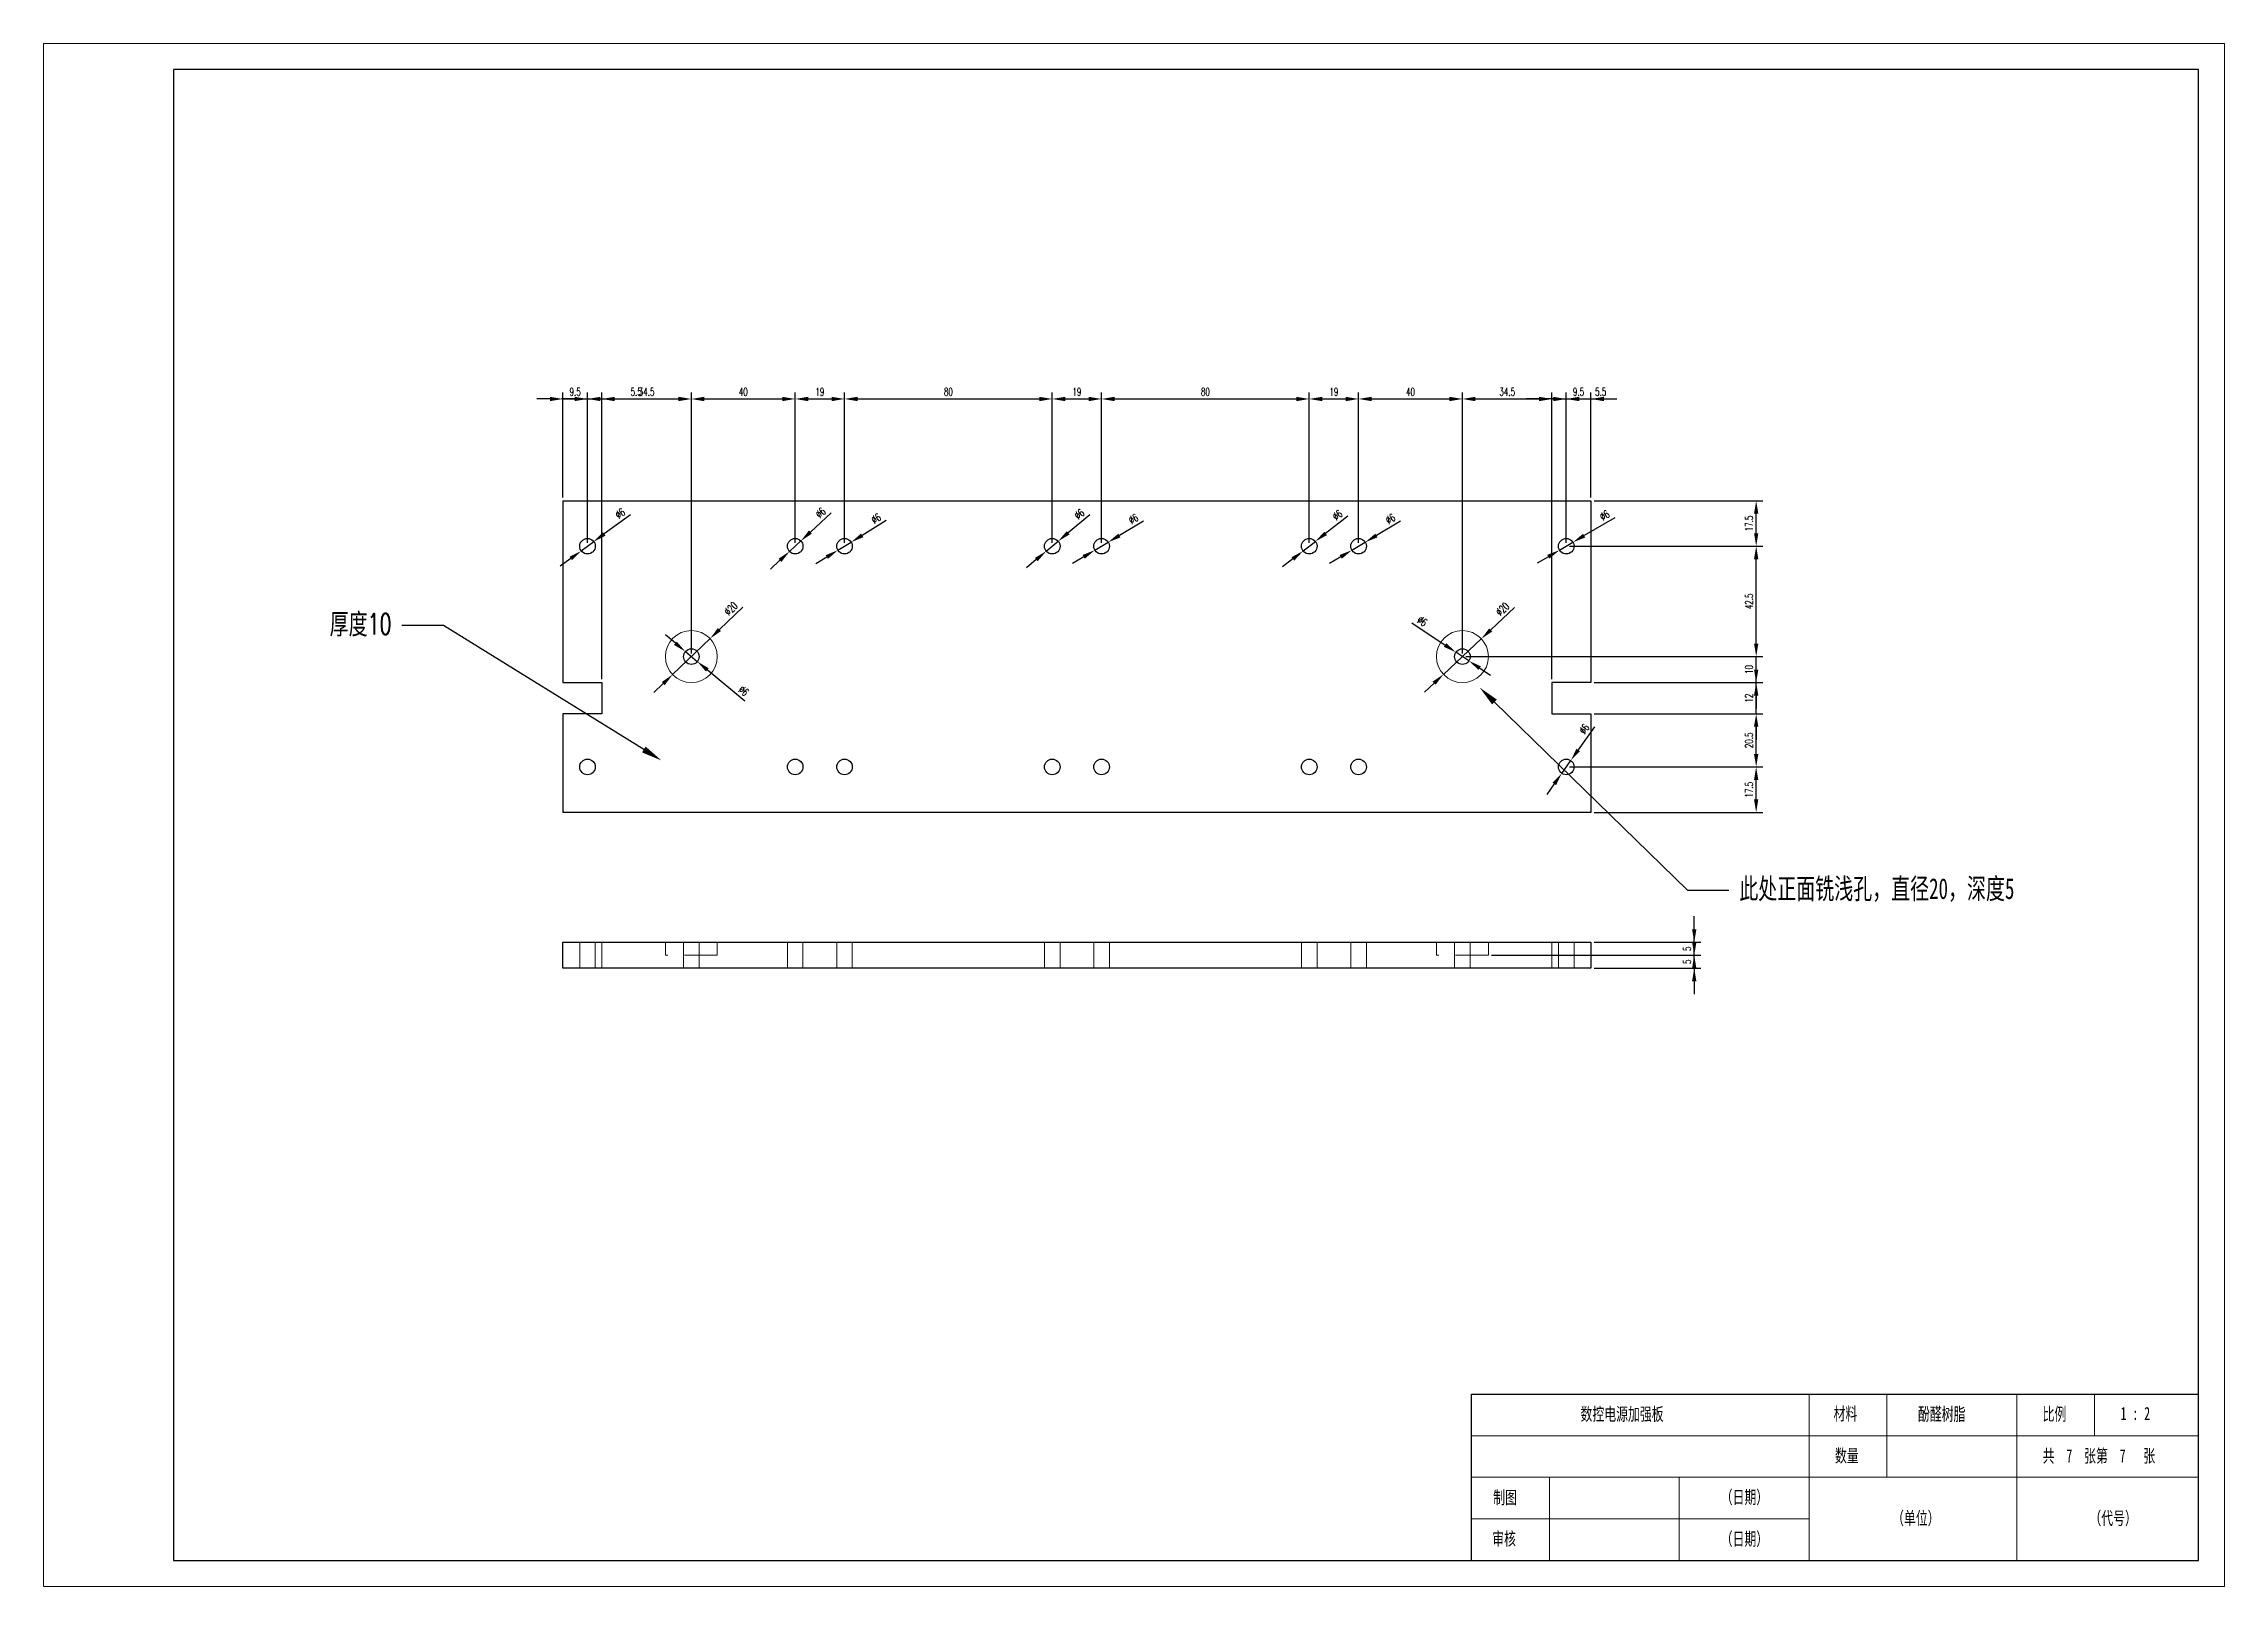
# Model space of a CAD drawing. Header units: millimetres. Extents: x 0 to 420, y 0 to 297.
import ezdxf
from ezdxf import colors
from ezdxf.entities.mleader import LeaderData, LeaderLine
from ezdxf.math import Vec2, Vec3

# ---------------------------------------------------------------- set-up
doc = ezdxf.new("R2010")
doc.units = ezdxf.units.MM
doc.header["$PDMODE"] = 35
doc.linetypes.add('HIDDEN', pattern=[9.525, 6.35, -3.175])
for name, color, linetype, lineweight in [('BZ', 4, 'Continuous', 15), ('CSX', 7, 'Continuous', 30), ('XSX', 7, 'Continuous', 15), ('XXX', 7, 'HIDDEN', 15)]:
    doc.layers.add(name, color=color, linetype=linetype, lineweight=lineweight)
doc.layers.add('WZ', color=6, linetype='Continuous')
doc.styles.get("Standard").update_dxf_attribs({"font": 'txt.shx', "width": 0.67})
doc.styles.add('长仿宋', font='simfang.ttf', dxfattribs={"width": 0.67})
doc.dimstyles.new('ISO-25', dxfattribs={"dimtxt": 1.5, "dimasz": 2.5, "dimexe": 1.25, "dimexo": 0.625, "dimtad": 1, "dimlfac": 2, "dimdsep": 46, "dimtxsty": 'Standard', "dimcen": 2.5, "dimadec": 0, "dimazin": 0, "dimtfac": 1, "dimtmove": 0, "dimatfit": 3, "dimfxl": 1, "dimarcsym": 0})

# ---------------------------------------------------------------- blocks, each defined once
blk = doc.blocks.new('*D34')
at = {"layer": 'BZ', "color": 0, "lineweight": -2, "transparency": 16777216}
for p, q in [((97.5, 228.59), (95, 228.59)), ((100, 209.62), (100, 229.84)), ((100, 228.59), (104.75, 228.59)), ((104.75, 200.88), (104.75, 229.84)), ((107.25, 228.59), (109.75, 228.59))]:
    blk.add_line(p, q, dxfattribs=at)
at = {"layer": 'BZ', "color": 0, "transparency": 16777216}
for points in [[(97.5, 229.01), (97.5, 228.17), (100, 228.59)], [(107.25, 229.01), (107.25, 228.17), (104.75, 228.59)]]:
    blk.add_solid(points, dxfattribs=at)
at = {"layer": 'Defpoints', "color": 0, "transparency": 16777216}
for p in [(104.75, 228.59), (100, 209), (104.75, 200.25)]:
    blk.add_point(p, dxfattribs=at)
at = {"layer": 'BZ', "color": 0, "transparency": 16777216, "insert": (102.38, 229.97), "char_height": 1.5, "attachment_point": 5}
blk.add_mtext('9.5', dxfattribs=at)
blk = doc.blocks.new('*D35')
at = {"layer": 'BZ', "color": 0, "lineweight": -2, "transparency": 16777216}
for p, q in [((102.25, 228.59), (99.75, 228.59)), ((104.75, 200.88), (104.75, 229.84)), ((104.75, 228.59), (107.5, 228.59)), ((107.5, 174.62), (107.5, 229.84)), ((110, 228.59), (115.76, 228.59))]:
    blk.add_line(p, q, dxfattribs=at)
at = {"layer": 'BZ', "color": 0, "transparency": 16777216}
for points in [[(102.25, 229.01), (102.25, 228.17), (104.75, 228.59)], [(110, 229.01), (110, 228.17), (107.5, 228.59)]]:
    blk.add_solid(points, dxfattribs=at)
at = {"layer": 'Defpoints', "color": 0, "transparency": 16777216}
for p in [(107.5, 228.59), (104.75, 200.25), (107.5, 174)]:
    blk.add_point(p, dxfattribs=at)
at = {"layer": 'BZ', "color": 0, "transparency": 16777216, "insert": (114.13, 229.97), "char_height": 1.5, "attachment_point": 5}
blk.add_mtext('5.5', dxfattribs=at)
blk = doc.blocks.new('*D36')
at = {"layer": 'BZ', "color": 0, "lineweight": -2, "transparency": 16777216}
for p, q in [((107.5, 174.62), (107.5, 229.84)), ((110, 228.59), (122.25, 228.59)), ((124.75, 179.62), (124.75, 229.84))]:
    blk.add_line(p, q, dxfattribs=at)
at = {"layer": 'BZ', "color": 0, "transparency": 16777216}
for points in [[(110, 229.01), (110, 228.17), (107.5, 228.59)], [(122.25, 229.01), (122.25, 228.17), (124.75, 228.59)]]:
    blk.add_solid(points, dxfattribs=at)
at = {"layer": 'Defpoints', "color": 0, "transparency": 16777216}
for p in [(124.75, 228.59), (124.75, 179), (107.5, 174)]:
    blk.add_point(p, dxfattribs=at)
at = {"layer": 'BZ', "color": 0, "transparency": 16777216, "insert": (116.12, 229.97), "char_height": 1.5, "attachment_point": 5}
blk.add_mtext('34.5', dxfattribs=at)
blk = doc.blocks.new('*D37')
at = {"layer": 'BZ', "color": 0, "lineweight": -2, "transparency": 16777216}
for p, q in [((124.75, 179.62), (124.75, 229.84)), ((127.25, 228.59), (142.25, 228.59)), ((144.75, 200.88), (144.75, 229.84))]:
    blk.add_line(p, q, dxfattribs=at)
at = {"layer": 'BZ', "color": 0, "transparency": 16777216}
for points in [[(127.25, 229.01), (127.25, 228.17), (124.75, 228.59)], [(142.25, 229.01), (142.25, 228.17), (144.75, 228.59)]]:
    blk.add_solid(points, dxfattribs=at)
at = {"layer": 'Defpoints', "color": 0, "transparency": 16777216}
for p in [(144.75, 228.59), (144.75, 200.25), (124.75, 179)]:
    blk.add_point(p, dxfattribs=at)
at = {"layer": 'BZ', "color": 0, "transparency": 16777216, "insert": (134.75, 229.97), "char_height": 1.5, "attachment_point": 5}
blk.add_mtext('40', dxfattribs=at)
blk = doc.blocks.new('*D38')
at = {"layer": 'BZ', "color": 0, "lineweight": -2, "transparency": 16777216}
for p, q in [((144.75, 200.88), (144.75, 229.84)), ((147.25, 228.59), (151.75, 228.59)), ((154.25, 200.88), (154.25, 229.84))]:
    blk.add_line(p, q, dxfattribs=at)
at = {"layer": 'BZ', "color": 0, "transparency": 16777216}
for points in [[(147.25, 229.01), (147.25, 228.17), (144.75, 228.59)], [(151.75, 229.01), (151.75, 228.17), (154.25, 228.59)]]:
    blk.add_solid(points, dxfattribs=at)
at = {"layer": 'Defpoints', "color": 0, "transparency": 16777216}
for p in [(154.25, 228.59), (144.75, 200.25), (154.25, 200.25)]:
    blk.add_point(p, dxfattribs=at)
at = {"layer": 'BZ', "color": 0, "transparency": 16777216, "insert": (149.5, 229.97), "char_height": 1.5, "attachment_point": 5}
blk.add_mtext('19', dxfattribs=at)
blk = doc.blocks.new('*D39')
at = {"layer": 'BZ', "color": 0, "lineweight": -2, "transparency": 16777216}
for p, q in [((154.25, 200.88), (154.25, 229.84)), ((156.75, 228.59), (191.75, 228.59)), ((194.25, 200.88), (194.25, 229.84))]:
    blk.add_line(p, q, dxfattribs=at)
at = {"layer": 'BZ', "color": 0, "transparency": 16777216}
for points in [[(156.75, 229.01), (156.75, 228.17), (154.25, 228.59)], [(191.75, 229.01), (191.75, 228.17), (194.25, 228.59)]]:
    blk.add_solid(points, dxfattribs=at)
at = {"layer": 'Defpoints', "color": 0, "transparency": 16777216}
for p in [(194.25, 228.59), (154.25, 200.25), (194.25, 200.25)]:
    blk.add_point(p, dxfattribs=at)
at = {"layer": 'BZ', "color": 0, "transparency": 16777216, "insert": (174.25, 229.97), "char_height": 1.5, "attachment_point": 5}
blk.add_mtext('80', dxfattribs=at)
blk = doc.blocks.new('*D40')
at = {"layer": 'BZ', "color": 0, "lineweight": -2, "transparency": 16777216}
for p, q in [((194.25, 200.88), (194.25, 229.84)), ((196.75, 228.59), (201.25, 228.59)), ((203.75, 200.88), (203.75, 229.84))]:
    blk.add_line(p, q, dxfattribs=at)
at = {"layer": 'BZ', "color": 0, "transparency": 16777216}
for points in [[(196.75, 229.01), (196.75, 228.17), (194.25, 228.59)], [(201.25, 229.01), (201.25, 228.17), (203.75, 228.59)]]:
    blk.add_solid(points, dxfattribs=at)
at = {"layer": 'Defpoints', "color": 0, "transparency": 16777216}
for p in [(203.75, 228.59), (194.25, 200.25), (203.75, 200.25)]:
    blk.add_point(p, dxfattribs=at)
at = {"layer": 'BZ', "color": 0, "transparency": 16777216, "insert": (199, 229.97), "char_height": 1.5, "attachment_point": 5}
blk.add_mtext('19', dxfattribs=at)
blk = doc.blocks.new('*D41')
at = {"layer": 'BZ', "color": 0, "lineweight": -2, "transparency": 16777216}
for p, q in [((203.75, 200.88), (203.75, 229.84)), ((206.25, 228.59), (241.25, 228.59)), ((243.75, 200.88), (243.75, 229.84))]:
    blk.add_line(p, q, dxfattribs=at)
at = {"layer": 'BZ', "color": 0, "transparency": 16777216}
for points in [[(206.25, 229.01), (206.25, 228.17), (203.75, 228.59)], [(241.25, 229.01), (241.25, 228.17), (243.75, 228.59)]]:
    blk.add_solid(points, dxfattribs=at)
at = {"layer": 'Defpoints', "color": 0, "transparency": 16777216}
for p in [(243.75, 228.59), (203.75, 200.25), (243.75, 200.25)]:
    blk.add_point(p, dxfattribs=at)
at = {"layer": 'BZ', "color": 0, "transparency": 16777216, "insert": (223.75, 229.97), "char_height": 1.5, "attachment_point": 5}
blk.add_mtext('80', dxfattribs=at)
blk = doc.blocks.new('*D42')
at = {"layer": 'BZ', "color": 0, "lineweight": -2, "transparency": 16777216}
for p, q in [((243.75, 200.88), (243.75, 229.84)), ((246.25, 228.59), (250.75, 228.59)), ((253.25, 200.88), (253.25, 229.84))]:
    blk.add_line(p, q, dxfattribs=at)
at = {"layer": 'BZ', "color": 0, "transparency": 16777216}
for points in [[(246.25, 229.01), (246.25, 228.17), (243.75, 228.59)], [(250.75, 229.01), (250.75, 228.17), (253.25, 228.59)]]:
    blk.add_solid(points, dxfattribs=at)
at = {"layer": 'Defpoints', "color": 0, "transparency": 16777216}
for p in [(253.25, 228.59), (243.75, 200.25), (253.25, 200.25)]:
    blk.add_point(p, dxfattribs=at)
at = {"layer": 'BZ', "color": 0, "transparency": 16777216, "insert": (248.5, 229.97), "char_height": 1.5, "attachment_point": 5}
blk.add_mtext('19', dxfattribs=at)
blk = doc.blocks.new('*D43')
at = {"layer": 'BZ', "color": 0, "lineweight": -2, "transparency": 16777216}
for p, q in [((253.25, 200.88), (253.25, 229.84)), ((255.75, 228.59), (270.75, 228.59)), ((273.25, 179.62), (273.25, 229.84))]:
    blk.add_line(p, q, dxfattribs=at)
at = {"layer": 'BZ', "color": 0, "transparency": 16777216}
for points in [[(255.75, 229.01), (255.75, 228.17), (253.25, 228.59)], [(270.75, 229.01), (270.75, 228.17), (273.25, 228.59)]]:
    blk.add_solid(points, dxfattribs=at)
at = {"layer": 'Defpoints', "color": 0, "transparency": 16777216}
for p in [(273.25, 228.59), (253.25, 200.25), (273.25, 179)]:
    blk.add_point(p, dxfattribs=at)
at = {"layer": 'BZ', "color": 0, "transparency": 16777216, "insert": (263.25, 229.97), "char_height": 1.5, "attachment_point": 5}
blk.add_mtext('40', dxfattribs=at)
blk = doc.blocks.new('*D44')
at = {"layer": 'BZ', "color": 0, "lineweight": -2, "transparency": 16777216}
for p, q in [((273.25, 179.62), (273.25, 229.84)), ((275.75, 228.59), (288, 228.59)), ((290.5, 174.62), (290.5, 229.84))]:
    blk.add_line(p, q, dxfattribs=at)
at = {"layer": 'BZ', "color": 0, "transparency": 16777216}
for points in [[(275.75, 229.01), (275.75, 228.17), (273.25, 228.59)], [(288, 229.01), (288, 228.17), (290.5, 228.59)]]:
    blk.add_solid(points, dxfattribs=at)
at = {"layer": 'Defpoints', "color": 0, "transparency": 16777216}
for p in [(290.5, 228.59), (273.25, 179), (290.5, 174)]:
    blk.add_point(p, dxfattribs=at)
at = {"layer": 'BZ', "color": 0, "transparency": 16777216, "insert": (281.88, 229.97), "char_height": 1.5, "attachment_point": 5}
blk.add_mtext('34.5', dxfattribs=at)
blk = doc.blocks.new('*D45')
at = {"layer": 'BZ', "color": 0, "lineweight": -2, "transparency": 16777216}
for p, q in [((288, 228.59), (285.5, 228.59)), ((290.5, 174.62), (290.5, 229.84)), ((290.5, 228.59), (293.25, 228.59)), ((293.25, 200.88), (293.25, 229.84)), ((295.75, 228.59), (301.51, 228.59))]:
    blk.add_line(p, q, dxfattribs=at)
at = {"layer": 'BZ', "color": 0, "transparency": 16777216}
for points in [[(288, 229.01), (288, 228.17), (290.5, 228.59)], [(295.75, 229.01), (295.75, 228.17), (293.25, 228.59)]]:
    blk.add_solid(points, dxfattribs=at)
at = {"layer": 'Defpoints', "color": 0, "transparency": 16777216}
for p in [(293.25, 228.59), (293.25, 200.25), (290.5, 174)]:
    blk.add_point(p, dxfattribs=at)
at = {"layer": 'BZ', "color": 0, "transparency": 16777216, "insert": (299.88, 229.97), "char_height": 1.5, "attachment_point": 5}
blk.add_mtext('5.5', dxfattribs=at)
blk = doc.blocks.new('*D46')
at = {"layer": 'BZ', "color": 0, "lineweight": -2, "transparency": 16777216}
for p, q in [((290.75, 228.59), (288.25, 228.59)), ((293.25, 200.88), (293.25, 229.84)), ((293.25, 228.59), (298, 228.59)), ((298, 209.62), (298, 229.84)), ((300.5, 228.59), (303, 228.59))]:
    blk.add_line(p, q, dxfattribs=at)
at = {"layer": 'BZ', "color": 0, "transparency": 16777216}
for points in [[(290.75, 229.01), (290.75, 228.17), (293.25, 228.59)], [(300.5, 229.01), (300.5, 228.17), (298, 228.59)]]:
    blk.add_solid(points, dxfattribs=at)
at = {"layer": 'Defpoints', "color": 0, "transparency": 16777216}
for p in [(298, 228.59), (298, 209), (293.25, 200.25)]:
    blk.add_point(p, dxfattribs=at)
at = {"layer": 'BZ', "color": 0, "transparency": 16777216, "insert": (295.62, 229.97), "char_height": 1.5, "attachment_point": 5}
blk.add_mtext('9.5', dxfattribs=at)
blk = doc.blocks.new('*D47')
at = {"layer": 'BZ', "color": 0, "lineweight": -2, "transparency": 16777216}
for p, q in [((293.88, 157.75), (331.08, 157.75)), ((329.83, 151.5), (329.83, 155.25)), ((298.63, 149), (331.08, 149))]:
    blk.add_line(p, q, dxfattribs=at)
at = {"layer": 'BZ', "color": 0, "transparency": 16777216}
for points in [[(329.41, 155.25), (330.24, 155.25), (329.83, 157.75)], [(329.41, 151.5), (330.24, 151.5), (329.83, 149)]]:
    blk.add_solid(points, dxfattribs=at)
at = {"layer": 'Defpoints', "color": 0, "transparency": 16777216}
for p in [(293.25, 157.75), (329.83, 157.75), (298, 149)]:
    blk.add_point(p, dxfattribs=at)
at = {"layer": 'BZ', "color": 0, "transparency": 16777216, "insert": (328.45, 153.37), "char_height": 1.5, "attachment_point": 5, "rotation": 90}
blk.add_mtext('17.5', dxfattribs=at)
blk = doc.blocks.new('*D48')
at = {"layer": 'BZ', "color": 0, "lineweight": -2, "transparency": 16777216}
for p, q in [((298.63, 168), (331.08, 168)), ((329.83, 160.25), (329.83, 165.5)), ((293.88, 157.75), (331.08, 157.75))]:
    blk.add_line(p, q, dxfattribs=at)
at = {"layer": 'BZ', "color": 0, "transparency": 16777216}
for points in [[(329.41, 165.5), (330.24, 165.5), (329.83, 168)], [(329.41, 160.25), (330.24, 160.25), (329.83, 157.75)]]:
    blk.add_solid(points, dxfattribs=at)
at = {"layer": 'Defpoints', "color": 0, "transparency": 16777216}
for p in [(298, 168), (329.83, 168), (293.25, 157.75)]:
    blk.add_point(p, dxfattribs=at)
at = {"layer": 'BZ', "color": 0, "transparency": 16777216, "insert": (328.45, 162.87), "char_height": 1.5, "attachment_point": 5, "rotation": 90}
blk.add_mtext('20.5', dxfattribs=at)
blk = doc.blocks.new('*D49')
at = {"layer": 'BZ', "color": 0, "lineweight": -2, "transparency": 16777216}
for p, q in [((329.83, 176.5), (329.83, 179)), ((298.63, 174), (331.08, 174)), ((329.83, 168), (329.83, 174)), ((298.63, 168), (331.08, 168)), ((329.83, 165.5), (329.83, 163))]:
    blk.add_line(p, q, dxfattribs=at)
at = {"layer": 'BZ', "color": 0, "transparency": 16777216}
for points in [[(329.41, 176.5), (330.24, 176.5), (329.83, 174)], [(329.41, 165.5), (330.24, 165.5), (329.83, 168)]]:
    blk.add_solid(points, dxfattribs=at)
at = {"layer": 'Defpoints', "color": 0, "transparency": 16777216}
for p in [(298, 174), (329.83, 174), (298, 168)]:
    blk.add_point(p, dxfattribs=at)
at = {"layer": 'BZ', "color": 0, "transparency": 16777216, "insert": (328.45, 171), "char_height": 1.5, "attachment_point": 5, "rotation": 90}
blk.add_mtext('12', dxfattribs=at)
blk = doc.blocks.new('*D50')
at = {"layer": 'BZ', "color": 0, "lineweight": -2, "transparency": 16777216}
for p, q in [((329.83, 181.5), (329.83, 184)), ((273.88, 179), (331.08, 179)), ((329.83, 174), (329.83, 179)), ((298.63, 174), (331.08, 174)), ((329.83, 171.5), (329.83, 169))]:
    blk.add_line(p, q, dxfattribs=at)
at = {"layer": 'BZ', "color": 0, "transparency": 16777216}
for points in [[(329.41, 181.5), (330.24, 181.5), (329.83, 179)], [(329.41, 171.5), (330.24, 171.5), (329.83, 174)]]:
    blk.add_solid(points, dxfattribs=at)
at = {"layer": 'Defpoints', "color": 0, "transparency": 16777216}
for p in [(273.25, 179), (329.83, 179), (298, 174)]:
    blk.add_point(p, dxfattribs=at)
at = {"layer": 'BZ', "color": 0, "transparency": 16777216, "insert": (328.45, 176.5), "char_height": 1.5, "attachment_point": 5, "rotation": 90}
blk.add_mtext('10', dxfattribs=at)
blk = doc.blocks.new('*D51')
at = {"layer": 'BZ', "color": 0, "lineweight": -2, "transparency": 16777216}
for p, q in [((293.88, 200.25), (331.08, 200.25)), ((329.83, 181.5), (329.83, 197.75)), ((273.88, 179), (331.08, 179))]:
    blk.add_line(p, q, dxfattribs=at)
at = {"layer": 'BZ', "color": 0, "transparency": 16777216}
for points in [[(329.41, 197.75), (330.24, 197.75), (329.83, 200.25)], [(329.41, 181.5), (330.24, 181.5), (329.83, 179)]]:
    blk.add_solid(points, dxfattribs=at)
at = {"layer": 'Defpoints', "color": 0, "transparency": 16777216}
for p in [(293.25, 200.25), (329.83, 200.25), (273.25, 179)]:
    blk.add_point(p, dxfattribs=at)
at = {"layer": 'BZ', "color": 0, "transparency": 16777216, "insert": (328.45, 189.62), "char_height": 1.5, "attachment_point": 5, "rotation": 90}
blk.add_mtext('42.5', dxfattribs=at)
blk = doc.blocks.new('*D52')
at = {"layer": 'BZ', "color": 0, "lineweight": -2, "transparency": 16777216}
for p, q in [((298.63, 209), (331.08, 209)), ((329.83, 202.75), (329.83, 206.5)), ((293.88, 200.25), (331.08, 200.25))]:
    blk.add_line(p, q, dxfattribs=at)
at = {"layer": 'BZ', "color": 0, "transparency": 16777216}
for points in [[(329.41, 206.5), (330.24, 206.5), (329.83, 209)], [(329.41, 202.75), (330.24, 202.75), (329.83, 200.25)]]:
    blk.add_solid(points, dxfattribs=at)
at = {"layer": 'Defpoints', "color": 0, "transparency": 16777216}
for p in [(298, 209), (329.83, 209), (293.25, 200.25)]:
    blk.add_point(p, dxfattribs=at)
at = {"layer": 'BZ', "color": 0, "transparency": 16777216, "insert": (328.45, 204.62), "char_height": 1.5, "attachment_point": 5, "rotation": 90}
blk.add_mtext('17.5', dxfattribs=at)
blk = doc.blocks.new('*D53')
at = {"layer": 'BZ', "color": 0, "lineweight": -2, "transparency": 16777216}
for p, q in [((317.9, 124), (317.9, 126.5)), ((278.88, 121.5), (319.15, 121.5)), ((298.63, 119), (319.15, 119)), ((317.9, 119), (317.9, 121.5)), ((317.9, 116.5), (317.9, 114))]:
    blk.add_line(p, q, dxfattribs=at)
at = {"layer": 'BZ', "color": 0, "transparency": 16777216}
for points in [[(317.48, 124), (318.31, 124), (317.9, 121.5)], [(317.48, 116.5), (318.31, 116.5), (317.9, 119)]]:
    blk.add_solid(points, dxfattribs=at)
at = {"layer": 'Defpoints', "color": 0, "transparency": 16777216}
for p in [(278.25, 121.5), (298, 119), (317.9, 121.5)]:
    blk.add_point(p, dxfattribs=at)
at = {"layer": 'BZ', "color": 0, "transparency": 16777216, "insert": (316.52, 120.25), "char_height": 1.5, "attachment_point": 5, "rotation": 90}
blk.add_mtext('5', dxfattribs=at)
blk = doc.blocks.new('*D54')
at = {"layer": 'BZ', "color": 0, "lineweight": -2, "transparency": 16777216}
for p, q in [((317.9, 126.5), (317.9, 129)), ((298.63, 124), (319.15, 124)), ((317.9, 121.5), (317.9, 124)), ((278.88, 121.5), (319.15, 121.5)), ((317.9, 119), (317.9, 116.5))]:
    blk.add_line(p, q, dxfattribs=at)
at = {"layer": 'BZ', "color": 0, "transparency": 16777216}
for points in [[(317.48, 126.5), (318.31, 126.5), (317.9, 124)], [(317.48, 119), (318.31, 119), (317.9, 121.5)]]:
    blk.add_solid(points, dxfattribs=at)
at = {"layer": 'Defpoints', "color": 0, "transparency": 16777216}
for p in [(298, 124), (317.9, 124), (278.25, 121.5)]:
    blk.add_point(p, dxfattribs=at)
at = {"layer": 'BZ', "color": 0, "transparency": 16777216, "insert": (316.52, 122.75), "char_height": 1.5, "attachment_point": 5, "rotation": 90}
blk.add_mtext('5', dxfattribs=at)
blk = doc.blocks.new('*D55')
at = {"layer": 'BZ', "color": 0, "lineweight": -2, "transparency": 16777216}
for p, q in [((302.59, 205.74), (296.7, 202.28)), ((289.8, 198.22), (287.65, 196.96)), ((291.96, 199.49), (294.54, 201.01))]:
    blk.add_line(p, q, dxfattribs=at)
at = {"layer": 'BZ', "color": 0, "transparency": 16777216}
for points in [[(296.49, 202.64), (296.91, 201.92), (294.54, 201.01)], [(289.59, 198.58), (290.01, 197.86), (291.96, 199.49)]]:
    blk.add_solid(points, dxfattribs=at)
at = {"layer": 'Defpoints', "color": 0, "transparency": 16777216}
for p in [(291.96, 199.49), (294.54, 201.01)]:
    blk.add_point(p, dxfattribs=at)
at = {"layer": 'BZ', "color": 0, "transparency": 16777216, "insert": (300.63, 206.19), "char_height": 1.5, "attachment_point": 5, "rotation": 30.4524}
blk.add_mtext('∅6', dxfattribs=at)
blk = doc.blocks.new('*D56')
at = {"layer": 'BZ', "color": 0, "lineweight": -2, "transparency": 16777216}
for p, q in [((283.28, 188.43), (278.71, 184.14)), ((269.61, 175.58), (276.89, 182.42)), ((267.79, 173.86), (265.96, 172.15))]:
    blk.add_line(p, q, dxfattribs=at)
at = {"layer": 'BZ', "color": 0, "transparency": 16777216}
for points in [[(278.43, 184.44), (279, 183.83), (276.89, 182.42)], [(267.5, 174.17), (268.07, 173.56), (269.61, 175.58)]]:
    blk.add_solid(points, dxfattribs=at)
at = {"layer": 'Defpoints', "color": 0, "transparency": 16777216}
for p in [(276.89, 182.42), (269.61, 175.58)]:
    blk.add_point(p, dxfattribs=at)
at = {"layer": 'BZ', "color": 0, "transparency": 16777216, "insert": (280.96, 188.14), "char_height": 1.5, "attachment_point": 5, "rotation": 43.2307}
blk.add_mtext('∅20', dxfattribs=at)
blk = doc.blocks.new('*D57')
at = {"layer": 'BZ', "color": 0, "lineweight": -2, "transparency": 16777216}
for p, q in [((263.54, 185.48), (269.92, 181.22)), ((274.5, 178.17), (272, 179.83)), ((276.58, 176.78), (278.66, 175.39))]:
    blk.add_line(p, q, dxfattribs=at)
at = {"layer": 'BZ', "color": 0, "transparency": 16777216}
for points in [[(270.15, 181.57), (269.69, 180.87), (272, 179.83)], [(276.81, 177.13), (276.35, 176.43), (274.5, 178.17)]]:
    blk.add_solid(points, dxfattribs=at)
at = {"layer": 'Defpoints', "color": 0, "transparency": 16777216}
for p in [(272, 179.83), (274.5, 178.17)]:
    blk.add_point(p, dxfattribs=at)
at = {"layer": 'BZ', "color": 0, "transparency": 16777216, "insert": (265.52, 185.81), "char_height": 1.5, "attachment_point": 5, "rotation": 326.2767}
blk.add_mtext('∅6', dxfattribs=at)
blk = doc.blocks.new('*D58')
at = {"layer": 'BZ', "color": 0, "lineweight": -2, "transparency": 16777216}
for p, q in [((298.69, 165.45), (295.56, 161.02)), ((292.39, 156.52), (294.11, 158.98)), ((290.94, 154.48), (289.5, 152.44))]:
    blk.add_line(p, q, dxfattribs=at)
at = {"layer": 'BZ', "color": 0, "transparency": 16777216}
for points in [[(295.22, 161.26), (295.9, 160.78), (294.11, 158.98)], [(290.6, 154.72), (291.28, 154.24), (292.39, 156.52)]]:
    blk.add_solid(points, dxfattribs=at)
at = {"layer": 'Defpoints', "color": 0, "transparency": 16777216}
for p in [(292.39, 156.52), (294.11, 158.98)]:
    blk.add_point(p, dxfattribs=at)
at = {"layer": 'BZ', "color": 0, "transparency": 16777216, "insert": (296.72, 165.05), "char_height": 1.5, "attachment_point": 5, "rotation": 54.7838}
blk.add_mtext('∅6', dxfattribs=at)
blk = doc.blocks.new('*D59')
at = {"layer": 'BZ', "color": 0, "lineweight": -2, "transparency": 16777216}
for p, q in [((261.34, 205.09), (256.68, 202.31)), ((249.82, 198.19), (247.67, 196.91)), ((251.96, 199.48), (254.54, 201.02))]:
    blk.add_line(p, q, dxfattribs=at)
at = {"layer": 'BZ', "color": 0, "transparency": 16777216}
for points in [[(256.47, 202.66), (256.9, 201.95), (254.54, 201.02)], [(249.6, 198.55), (250.03, 197.84), (251.96, 199.48)]]:
    blk.add_solid(points, dxfattribs=at)
at = {"layer": 'Defpoints', "color": 0, "transparency": 16777216}
for p in [(251.96, 199.48), (254.54, 201.02)]:
    blk.add_point(p, dxfattribs=at)
at = {"layer": 'BZ', "color": 0, "transparency": 16777216, "insert": (259.37, 205.52), "char_height": 1.5, "attachment_point": 5, "rotation": 30.9239}
blk.add_mtext('∅6', dxfattribs=at)
blk = doc.blocks.new('*D60')
at = {"layer": 'BZ', "color": 0, "lineweight": -2, "transparency": 16777216}
for p, q in [((251.18, 206.05), (246.9, 202.71)), ((240.6, 197.79), (238.63, 196.25)), ((242.57, 199.33), (244.93, 201.17))]:
    blk.add_line(p, q, dxfattribs=at)
at = {"layer": 'BZ', "color": 0, "transparency": 16777216}
for points in [[(246.65, 203.04), (247.16, 202.38), (244.93, 201.17)], [(240.34, 198.12), (240.85, 197.46), (242.57, 199.33)]]:
    blk.add_solid(points, dxfattribs=at)
at = {"layer": 'Defpoints', "color": 0, "transparency": 16777216}
for p in [(242.57, 199.33), (244.93, 201.17)]:
    blk.add_point(p, dxfattribs=at)
at = {"layer": 'BZ', "color": 0, "transparency": 16777216, "insert": (249.18, 206.23), "char_height": 1.5, "attachment_point": 5, "rotation": 37.9854}
blk.add_mtext('∅6', dxfattribs=at)
blk = doc.blocks.new('*D61')
at = {"layer": 'BZ', "color": 0, "lineweight": -2, "transparency": 16777216}
for p, q in [((211.84, 205.08), (207.18, 202.3)), ((200.32, 198.2), (198.17, 196.92)), ((202.46, 199.48), (205.04, 201.02))]:
    blk.add_line(p, q, dxfattribs=at)
at = {"layer": 'BZ', "color": 0, "transparency": 16777216}
for points in [[(206.97, 202.66), (207.4, 201.94), (205.04, 201.02)], [(200.1, 198.56), (200.53, 197.84), (202.46, 199.48)]]:
    blk.add_solid(points, dxfattribs=at)
at = {"layer": 'Defpoints', "color": 0, "transparency": 16777216}
for p in [(202.46, 199.48), (205.04, 201.02)]:
    blk.add_point(p, dxfattribs=at)
at = {"layer": 'BZ', "color": 0, "transparency": 16777216, "insert": (209.88, 205.51), "char_height": 1.5, "attachment_point": 5, "rotation": 30.8278}
blk.add_mtext('∅6', dxfattribs=at)
blk = doc.blocks.new('*D62')
at = {"layer": 'BZ', "color": 0, "lineweight": -2, "transparency": 16777216}
for p, q in [((201.48, 206.3), (197.32, 202.82)), ((191.18, 197.68), (189.27, 196.08)), ((193.1, 199.29), (195.4, 201.21))]:
    blk.add_line(p, q, dxfattribs=at)
at = {"layer": 'BZ', "color": 0, "transparency": 16777216}
for points in [[(197.05, 203.14), (197.58, 202.5), (195.4, 201.21)], [(190.92, 198), (191.45, 197.36), (193.1, 199.29)]]:
    blk.add_solid(points, dxfattribs=at)
at = {"layer": 'Defpoints', "color": 0, "transparency": 16777216}
for p in [(193.1, 199.29), (195.4, 201.21)]:
    blk.add_point(p, dxfattribs=at)
at = {"layer": 'BZ', "color": 0, "transparency": 16777216, "insert": (199.47, 206.42), "char_height": 1.5, "attachment_point": 5, "rotation": 39.9455}
blk.add_mtext('∅6', dxfattribs=at)
blk = doc.blocks.new('*D63')
at = {"layer": 'BZ', "color": 0, "lineweight": -2, "transparency": 16777216}
for p, q in [((162.29, 205.17), (157.66, 202.34)), ((150.84, 198.16), (148.71, 196.86)), ((152.97, 199.47), (155.53, 201.03))]:
    blk.add_line(p, q, dxfattribs=at)
at = {"layer": 'BZ', "color": 0, "transparency": 16777216}
for points in [[(157.44, 202.69), (157.88, 201.98), (155.53, 201.03)], [(150.62, 198.52), (151.06, 197.81), (152.97, 199.47)]]:
    blk.add_solid(points, dxfattribs=at)
at = {"layer": 'Defpoints', "color": 0, "transparency": 16777216}
for p in [(152.97, 199.47), (155.53, 201.03)]:
    blk.add_point(p, dxfattribs=at)
at = {"layer": 'BZ', "color": 0, "transparency": 16777216, "insert": (160.32, 205.58), "char_height": 1.5, "attachment_point": 5, "rotation": 31.4687}
blk.add_mtext('∅6', dxfattribs=at)
blk = doc.blocks.new('*D64')
at = {"layer": 'BZ', "color": 0, "lineweight": -2, "transparency": 16777216}
for p, q in [((151.65, 206.67), (147.68, 202.97)), ((141.82, 197.53), (139.99, 195.83)), ((143.65, 199.23), (145.85, 201.27))]:
    blk.add_line(p, q, dxfattribs=at)
at = {"layer": 'BZ', "color": 0, "transparency": 16777216}
for points in [[(147.4, 203.28), (147.96, 202.67), (145.85, 201.27)], [(141.54, 197.83), (142.1, 197.22), (143.65, 199.23)]]:
    blk.add_solid(points, dxfattribs=at)
at = {"layer": 'Defpoints', "color": 0, "transparency": 16777216}
for p in [(143.65, 199.23), (145.85, 201.27)]:
    blk.add_point(p, dxfattribs=at)
at = {"layer": 'BZ', "color": 0, "transparency": 16777216, "insert": (149.65, 206.68), "char_height": 1.5, "attachment_point": 5, "rotation": 42.8994}
blk.add_mtext('∅6', dxfattribs=at)
blk = doc.blocks.new('*D65')
at = {"layer": 'BZ', "color": 0, "lineweight": -2, "transparency": 16777216}
for p, q in [((134.67, 188.54), (130.16, 184.2)), ((121.15, 175.54), (128.35, 182.46)), ((119.34, 173.8), (117.54, 172.07))]:
    blk.add_line(p, q, dxfattribs=at)
at = {"layer": 'BZ', "color": 0, "transparency": 16777216}
for points in [[(129.87, 184.5), (130.45, 183.9), (128.35, 182.46)], [(119.05, 174.1), (119.63, 173.5), (121.15, 175.54)]]:
    blk.add_solid(points, dxfattribs=at)
at = {"layer": 'Defpoints', "color": 0, "transparency": 16777216}
for p in [(128.35, 182.46), (121.15, 175.54)]:
    blk.add_point(p, dxfattribs=at)
at = {"layer": 'BZ', "color": 0, "transparency": 16777216, "insert": (132.36, 188.22), "char_height": 1.5, "attachment_point": 5, "rotation": 43.864}
blk.add_mtext('∅20', dxfattribs=at)
blk = doc.blocks.new('*D66')
at = {"layer": 'BZ', "color": 0, "lineweight": -2, "transparency": 16777216}
for p, q in [((121.68, 181.56), (119.75, 183.16)), ((123.6, 179.96), (125.9, 178.04)), ((135.07, 170.41), (127.82, 176.44))]:
    blk.add_line(p, q, dxfattribs=at)
at = {"layer": 'BZ', "color": 0, "transparency": 16777216}
for points in [[(121.94, 181.88), (121.41, 181.24), (123.6, 179.96)], [(128.09, 176.76), (127.56, 176.12), (125.9, 178.04)]]:
    blk.add_solid(points, dxfattribs=at)
at = {"layer": 'Defpoints', "color": 0, "transparency": 16777216}
for p in [(123.6, 179.96), (125.9, 178.04)]:
    blk.add_point(p, dxfattribs=at)
at = {"layer": 'BZ', "color": 0, "transparency": 16777216, "insert": (134.82, 172.4), "char_height": 1.5, "attachment_point": 5, "rotation": 320.2238}
blk.add_mtext('∅6', dxfattribs=at)
blk = doc.blocks.new('*D67')
at = {"layer": 'BZ', "color": 0, "lineweight": -2, "transparency": 16777216}
for p, q in [((113.03, 206.31), (107.98, 202.61)), ((101.52, 197.89), (99.5, 196.41)), ((103.54, 199.36), (105.96, 201.14))]:
    blk.add_line(p, q, dxfattribs=at)
at = {"layer": 'BZ', "color": 0, "transparency": 16777216}
for points in [[(107.73, 202.95), (108.22, 202.28), (105.96, 201.14)], [(101.28, 198.22), (101.77, 197.55), (103.54, 199.36)]]:
    blk.add_solid(points, dxfattribs=at)
at = {"layer": 'Defpoints', "color": 0, "transparency": 16777216}
for p in [(103.54, 199.36), (105.96, 201.14)]:
    blk.add_point(p, dxfattribs=at)
at = {"layer": 'BZ', "color": 0, "transparency": 16777216, "insert": (111.03, 206.55), "char_height": 1.5, "attachment_point": 5, "rotation": 36.1955}
blk.add_mtext('∅6', dxfattribs=at)

msp = doc.modelspace()

# ---------------------------------------------------------------- linework, layer by layer
at = {"layer": 'CSX'}
for p, q in [((100, 209), (298, 209)), ((100, 209), (100, 174)), ((298, 209), (298, 174)), ((100, 174), (107.5, 174)), ((107.5, 174), (107.5, 168)), ((298, 174), (290.5, 174)), ((290.5, 174), (290.5, 168)), ((107.5, 168), (100, 168)), ((100, 168), (100, 149)), ((290.5, 168), (298, 168)), ((298, 168), (298, 149)), ((298, 149), (100, 149)), ((275, 5), (275, 37)), ((275, 37), (415, 37))]:
    msp.add_line(p, q, dxfattribs=at)
for points in [[(25, 5), (415, 5), (415, 292), (25, 292)], [(100, 124), (298, 124), (298, 119), (100, 119)]]:
    msp.add_lwpolyline(points, close=True, dxfattribs=at)
for centre in [(104.75, 200.25), (144.75, 200.25), (154.25, 200.25), (194.25, 200.25), (203.75, 200.25), (243.75, 200.25), (253.25, 200.25), (293.25, 200.25), (124.75, 179), (273.25, 179), (104.75, 157.75), (144.75, 157.75), (154.25, 157.75), (194.25, 157.75), (203.75, 157.75), (243.75, 157.75), (253.25, 157.75), (293.25, 157.75)]:
    msp.add_circle(centre, 1.5, dxfattribs=at)
at = {"layer": 'XSX'}
for p, q in [((340, 5), (340, 37)), ((355, 37), (355, 21)), ((380, 5), (380, 37)), ((395, 37), (395, 29)), ((275, 29), (415, 29)), ((275, 21), (415, 21)), ((290, 5), (290, 21)), ((315, 5), (315, 21)), ((275, 13), (340, 13))]:
    msp.add_line(p, q, dxfattribs=at)
msp.add_lwpolyline([(0, 0), (420, 0), (420, 297), (0, 297)], close=True, dxfattribs=at)
for centre in [(124.75, 179), (273.25, 179)]:
    msp.add_circle(centre, 5, dxfattribs=at)
at = {"layer": 'XXX'}
for p, q in [((107.5, 124), (107.5, 119)), ((290.5, 124), (290.5, 119))]:
    msp.add_line(p, q, dxfattribs=at)
for points in [[(103.25, 124), (106.25, 124), (106.25, 119), (103.25, 119)], [(119.75, 124), (129.75, 124), (129.75, 121.5), (119.75, 121.5)], [(123.25, 124), (126.25, 124), (126.25, 119), (123.25, 119)], [(143.25, 124), (146.25, 124), (146.25, 119), (143.25, 119)], [(152.75, 124), (155.75, 124), (155.75, 119), (152.75, 119)], [(192.75, 124), (195.75, 124), (195.75, 119), (192.75, 119)], [(202.25, 124), (205.25, 124), (205.25, 119), (202.25, 119)], [(242.25, 124), (245.25, 124), (245.25, 119), (242.25, 119)], [(251.75, 124), (254.75, 124), (254.75, 119), (251.75, 119)], [(268.25, 124), (278.25, 124), (278.25, 121.5), (268.25, 121.5)], [(271.75, 124), (274.75, 124), (274.75, 119), (271.75, 119)], [(291.75, 124), (294.75, 124), (294.75, 119), (291.75, 119)]]:
    msp.add_lwpolyline(points, close=True, dxfattribs=at)

# ---------------------------------------------------------------- texts
at = {"layer": 'WZ', "char_height": 2.5, "attachment_point": 1, "style": '长仿宋'}
for s, width, heights, insert in [('数控电源加强板', 49.625996, [1.8371], (296, 34.4286)), ('材料', 6, [0], (344.7279, 34.5052)), ('酚醛树脂', 17.252564, [2.2567], (361, 34.4143)), ('比例', 6, [0], (385, 34.4286)), ('1 : 2', 9.275404, [1.8371], (400, 34.5429)), ('数量', 6, [0], (345, 26.4143)), ('共  7  张第  7   张', 27.836043, [2.8259], (385, 26.3714)), ('制图', 6, [0], (279.1836, 18.361)), ('（日期）', 9.275404, [1.8371], (323, 18.4286)), ('（单位）', 9.275404, [1.8371], (356, 14.3714)), ('（代号）', 9.275404, [1.8371], (394, 14.3714)), ('审核', 6, [0], (279, 10.4143)), ('（日期）', 9.275404, [1.8371], (323, 10.3714))]:
    msp.add_mtext_dynamic_manual_height_columns(s, width=width, gutter_width=12.5, heights=heights, dxfattribs=dict(at, insert=insert))

# ---------------------------------------------------------------- dimensions: what is measured, and where the dimension line sits
at = {"layer": 'BZ'}
for base, p1, p2, picture, middle in [((104.75, 228.5912), (100, 209), (104.75, 200.25), '*D34', (102.375, 229.9662)), ((107.5, 228.5912), (104.75, 200.25), (107.5, 174), '*D35', (114.13, 229.9662)), ((124.75, 228.5912), (107.5, 174), (124.75, 179), '*D36', (116.125, 229.9662)), ((144.75, 228.5912), (124.75, 179), (144.75, 200.25), '*D37', (134.75, 229.9662)), ((154.25, 228.5912), (144.75, 200.25), (154.25, 200.25), '*D38', (149.5, 229.9662)), ((194.25, 228.5912), (154.25, 200.25), (194.25, 200.25), '*D39', (174.25, 229.9662)), ((203.75, 228.5912), (194.25, 200.25), (203.75, 200.25), '*D40', (199, 229.9662)), ((243.75, 228.5912), (203.75, 200.25), (243.75, 200.25), '*D41', (223.75, 229.9662)), ((253.25, 228.5912), (243.75, 200.25), (253.25, 200.25), '*D42', (248.5, 229.9662)), ((273.25, 228.5912), (253.25, 200.25), (273.25, 179), '*D43', (263.25, 229.9662)), ((290.5, 228.5912), (273.25, 179), (290.5, 174), '*D44', (281.875, 229.9662)), ((293.25, 228.5912), (290.5, 174), (293.25, 200.25), '*D45', (299.88, 229.9662)), ((298, 228.5912), (293.25, 200.25), (298, 209), '*D46', (295.625, 229.9662))]:
    dim = msp.add_linear_dim(base=base, p1=p1, p2=p2, dimstyle='ISO-25', dxfattribs=at)
    dim.commit()
    dim.dimension.update_dxf_attribs({"geometry": picture, "text_midpoint": middle})
for p1, p2, picture, middle in [((103.5395, 199.3642), (105.9605, 201.1358), '*D67', (111.8461, 205.4427)), ((291.9569, 199.4898), (294.5431, 201.0102), '*D55', (301.3301, 205.0005)), ((274.4976, 178.1672), (272.0024, 179.8328), '*D57', (264.761, 184.6664)), ((123.5972, 179.9597), (125.9028, 178.0403), '*D66', (133.944, 171.3463))]:
    dim = msp.add_diameter_dim_2p(p1=p1, p2=p2, dimstyle='ISO-25', dxfattribs=at)
    dim.commit()
    dim.dimension.update_dxf_attribs({"geometry": picture, "text_midpoint": middle, "dimtype": 163})
for p1, p2, picture, middle in [((143.6512, 199.2289), (145.8488, 201.2711), '*D64', (149.6469, 206.6774)), ((152.9706, 199.467), (155.5294, 201.033), '*D63', (160.3236, 205.5795)), ((193.1, 199.2869), (195.4, 201.2131), '*D62', (199.4717, 206.4165)), ((202.4619, 199.4813), (205.0381, 201.0187), '*D61', (209.8829, 205.5112)), ((242.5677, 199.3268), (244.9323, 201.1732), '*D60', (249.1795, 206.2343)), ((251.9632, 199.4792), (254.5368, 201.0208), '*D59', (259.374, 205.5215)), ((121.1451, 175.5353), (128.3549, 182.4647), '*D65', (132.3634, 188.2245)), ((269.607, 175.5753), (276.893, 182.4247), '*D56', (280.9649, 188.1397)), ((292.385, 156.5245), (294.115, 158.9755), '*D58', (296.7183, 165.0481))]:
    dim = msp.add_diameter_dim_2p(p1=p1, p2=p2, dimstyle='ISO-25', dxfattribs=at)
    dim.commit()
    dim.dimension.update_dxf_attribs({"geometry": picture, "text_midpoint": middle})
for base, p1, p2, picture, middle in [((329.8267, 209), (293.25, 200.25), (298, 209), '*D52', (328.4517, 204.625)), ((329.8267, 200.25), (273.25, 179), (293.25, 200.25), '*D51', (328.4517, 189.625)), ((329.8267, 179), (298, 174), (273.25, 179), '*D50', (328.4517, 176.5)), ((329.8267, 174), (298, 168), (298, 174), '*D49', (328.4517, 171)), ((329.8267, 168), (293.25, 157.75), (298, 168), '*D48', (328.4517, 162.875)), ((329.8267, 157.75), (298, 149), (293.25, 157.75), '*D47', (328.4517, 153.375)), ((317.8979, 124), (278.25, 121.5), (298, 124), '*D54', (316.5229, 122.75)), ((317.8979, 121.5), (298, 119), (278.25, 121.5), '*D53', (316.5229, 120.25))]:
    dim = msp.add_linear_dim(base=base, p1=p1, p2=p2, angle=270, dimstyle='ISO-25', dxfattribs=at)
    dim.commit()
    dim.dimension.update_dxf_attribs({"geometry": picture, "text_midpoint": middle})

# ---------------------------------------------------------------- leaders
ml = msp.add_multileader_mtext('Standard', dxfattribs=at)
ml.set_content('{\\fSimSun|b0|i0|c134|p2;厚度}10', color=256)
ml.set_leader_properties()
ml.build(insert=Vec2(0, 0))
ctx = ml.context
ctx.base_point, ctx.plane_origin = Vec3(54.4472, 185), Vec3(119, 159)
ctx.text_align_type = 2
notes = []
notes.append((ctx, [(0, (1, 1, 0), (77, 185), (-1, 0), 8, [(0, [(119, 159)], 0, [])])]))
ctx.mtext.insert, ctx.mtext.alignment, ctx.mtext.flow_direction = Vec3(67, 187.2793), 3, 5
ml = msp.add_multileader_mtext('Standard', dxfattribs=at)
ml.set_content('{\\fSimSun|b0|i0|c134|p2;\\C256;此处正面铣浅孔，直径20，深度5}', color=256)
ml.set_leader_properties()
ml.build(insert=Vec2(0, 0))
ctx = ml.context
ctx.base_point, ctx.plane_origin = Vec3(324.5722, 134.0386), Vec3(276.5722, 173.0386)
notes.append((ctx, [(0, (1, 1, 0), (316.5722, 134.0386), (1, 0), 8, [(0, [(276.5722, 173.0386)], 0, [])])]))
ctx.mtext.insert, ctx.mtext.flow_direction = Vec3(326.5722, 136.3291), 5
for ctx, leaders in notes:
    for number, flags, end, landing, length, lines in leaders:
        leader = LeaderData()
        leader.index, (leader.has_last_leader_line, leader.has_dogleg_vector, leader.attachment_direction) = number, flags
        leader.last_leader_point, leader.dogleg_vector, leader.dogleg_length = Vec3(end), Vec3(landing), length
        for number, points, colour, breaks in lines:
            line = LeaderLine()
            line.index, line.vertices, line.color, line.breaks = number, Vec3.list(points), colors.encode_raw_color(colour), breaks
            leader.lines.append(line)
        ctx.leaders.append(leader)

doc.saveas('drawing.dxf')
